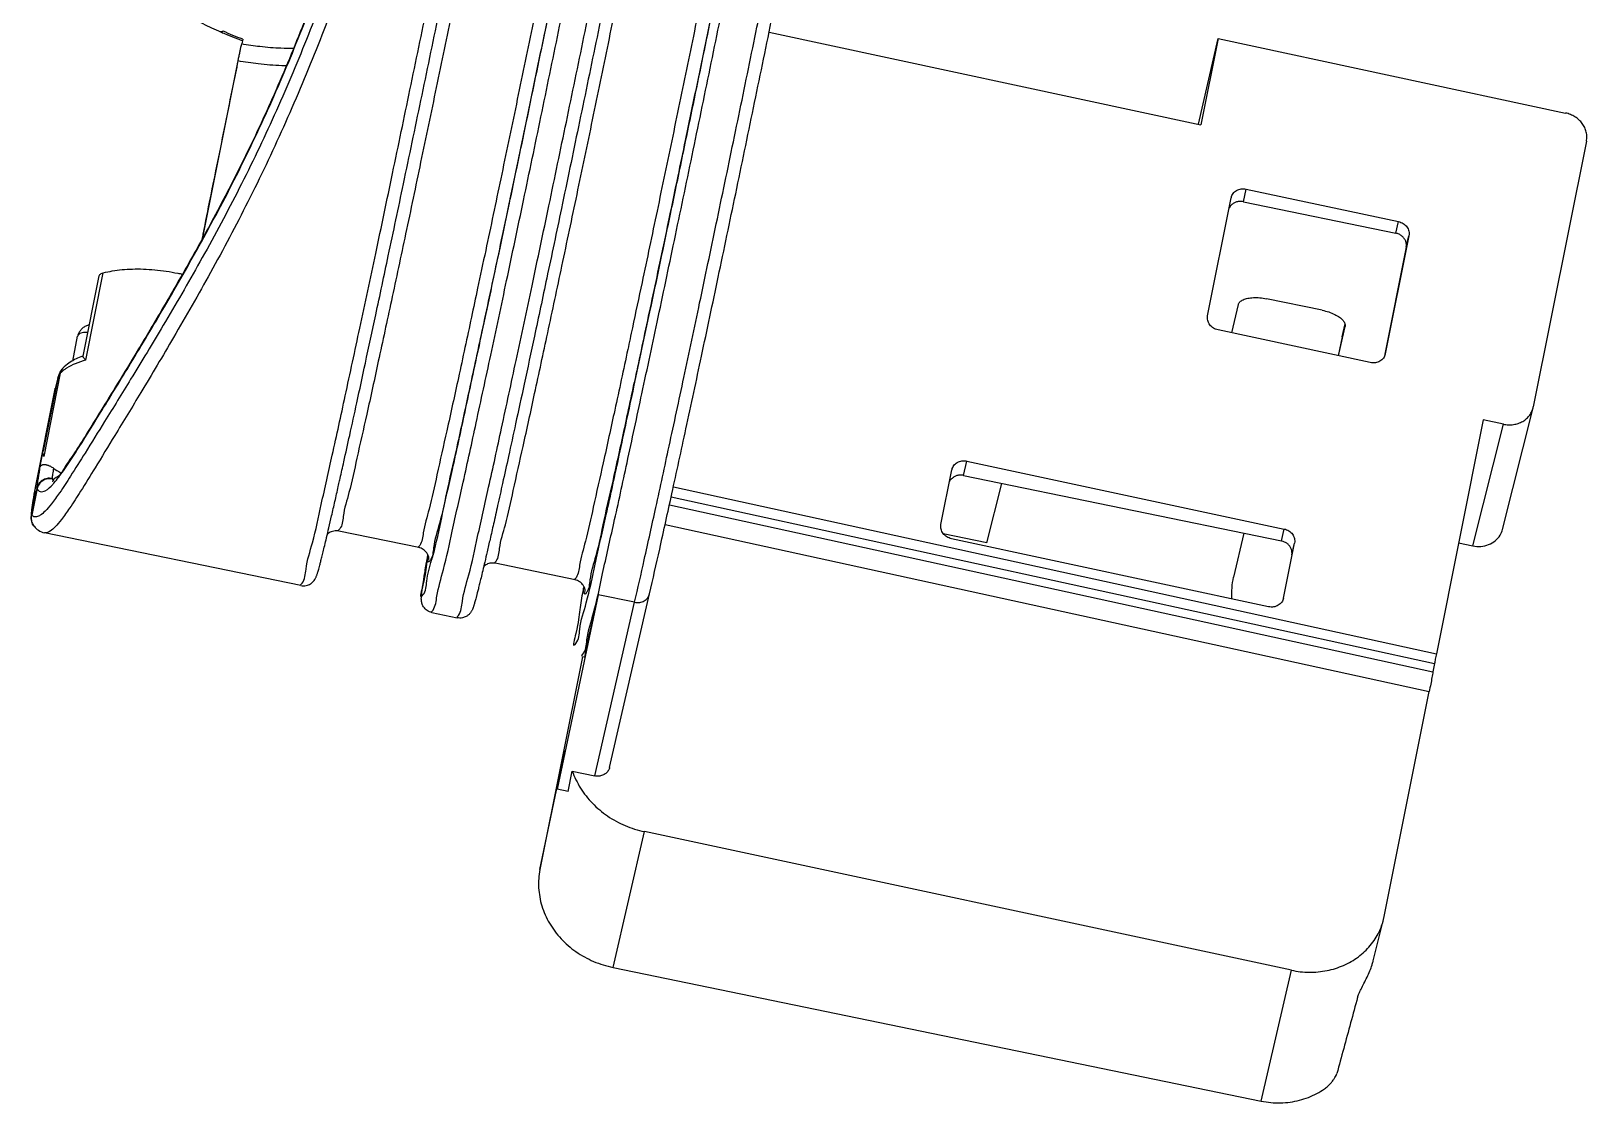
# Model space of a CAD drawing. Header units: inches. Extents: x 179987 to 181505, y -56815 to -55741.
# Drawn here: x 181112.14 to 181145.53, y -56687.43 to -56664.43 of the extents above; entities that cross this region are included whole.
import ezdxf

# ---------------------------------------------------------------- set-up
doc = ezdxf.new("R2010")
doc.units = ezdxf.units.IN
doc.header["$LTSCALE"] = 2
doc.header["$MEASUREMENT"] = 0
doc.layers.get('0').update_dxf_attribs({"linetype": 'CONTINUOUS'})

msp = doc.modelspace()

# ---------------------------------------------------------------- linework, layer by layer
for p, q in [((181116.682, -56664.601), (181116.659, -56664.703)), ((181127.976, -56664.454), (181137.242, -56666.44)), ((181137.19, -56666.428), (181137.613, -56664.587)), ((181137.613, -56664.587), (181137.242, -56666.44)), ((181137.613, -56664.587), (181145.07, -56666.186)), ((181115.824, -56668.859), (181116.582, -56665.068)), ((181145.517, -56666.79), (181144.377, -56672.492)), ((181138.154, -56668.09), (181138.216, -56667.817)), ((181138.216, -56667.817), (181141.484, -56668.517)), ((181137.388, -56670.539), (181137.895, -56668.003)), ((181137.895, -56668.003), (181137.897, -56667.997)), ((181138.154, -56668.09), (181141.427, -56668.765)), ((181141.427, -56668.765), (181141.484, -56668.517)), ((181141.707, -56668.82), (181141.2, -56671.356)), ((181141.651, -56669.065), (181141.707, -56668.82)), ((181141.651, -56669.065), (181141.192, -56671.361)), ((181113.315, -56671.49), (181113.689, -56669.616)), ((181113.254, -56671.403), (181113.6, -56669.679)), ((181139.849, -56670.418), (181138.649, -56670.171)), ((181137.908, -56670.905), (181138.048, -56670.298)), ((181113.365, -56670.739), (181113.364, -56670.739)), ((181140.879, -56671.541), (181137.612, -56670.841)), ((181140.195, -56671.395), (181140.339, -56670.77)), ((181140.273, -56670.986), (181140.336, -56670.711)), ((181140.34, -56670.767), (181140.339, -56670.77)), ((181113.033, -56671.509), (181113.139, -56670.974)), ((181140.273, -56670.986), (181140.191, -56671.394)), ((181141.2, -56671.356), (181141.199, -56671.362)), ((181141.199, -56671.362), (181141.2, -56671.356)), ((181112.711, -56671.872), (181112.398, -56673.44)), ((181112.767, -56671.77), (181112.41, -56673.557)), ((181112.713, -56671.865), (181112.658, -56672.101)), ((181112.711, -56671.872), (181112.713, -56671.865)), ((181112.823, -56671.664), (181112.823, -56671.663)), ((181112.234, -56674.221), (181112.658, -56672.101)), ((181112.656, -56672.107), (181112.659, -56672.093)), ((181143.716, -56675.12), (181144.373, -56672.513)), ((181144.373, -56672.513), (181144.377, -56672.492)), ((181143.3, -56672.77), (181142.297, -56677.788)), ((181143.078, -56675.474), (181143.735, -56672.863)), ((181143.735, -56672.863), (181143.3, -56672.77)), ((181112.322, -56673.826), (181112.39, -56673.487)), ((181131.666, -56675.018), (181131.902, -56673.839)), ((181131.902, -56673.839), (181131.903, -56673.833)), ((181132.152, -56673.963), (181132.223, -56673.654)), ((181132.152, -56673.963), (181138.971, -56675.368)), ((181132.223, -56673.654), (181139.03, -56675.112)), ((181112.261, -56674.244), (181112.147, -56674.818)), ((181112.267, -56674.243), (181112.153, -56674.814)), ((181112.234, -56674.218), (181112.232, -56674.23)), ((181112.232, -56674.23), (181112.234, -56674.221)), ((181112.234, -56674.221), (181112.234, -56674.218)), ((181125.923, -56674.208), (181142.297, -56677.788)), ((181132.653, -56675.405), (181132.973, -56674.132)), ((181125.838, -56674.596), (181142.224, -56678.178)), ((181125.877, -56674.418), (181142.256, -56677.999)), ((181112.141, -56674.862), (181112.147, -56674.818)), ((181112.141, -56674.864), (181112.141, -56674.862)), ((181112.21, -56675.061), (181112.209, -56675.06)), ((181117.931, -56676.326), (181112.428, -56675.192)), ((181120.459, -56675.51), (181118.741, -56675.156)), ((181125.745, -56675.016), (181142.143, -56678.601)), ((181132.653, -56675.405), (181131.716, -56675.212)), ((181138.164, -56675.202), (181137.946, -56676.148)), ((181138.971, -56675.368), (181139.03, -56675.112)), ((181138.696, -56676.779), (181131.89, -56675.32)), ((181139.017, -56676.594), (181139.253, -56675.414)), ((181139.195, -56675.668), (181139.253, -56675.414)), ((181142.772, -56675.411), (181143.078, -56675.474)), ((181123.814, -56676.202), (181122.096, -56675.848)), ((181139.195, -56675.668), (181139.009, -56676.598)), ((181124.307, -56676.523), (181123.43, -56680.696)), ((181125.092, -56676.684), (181124.307, -56676.523)), ((181124.554, -56680.229), (181125.412, -56676.503)), ((181139.017, -56676.594), (181139.016, -56676.6)), ((181139.016, -56676.6), (181139.017, -56676.594)), ((181120.741, -56676.905), (181121.286, -56677.017)), ((181124.234, -56680.408), (181125.092, -56676.684)), ((181123.972, -56677.855), (181123.06, -56682.42)), ((181124.013, -56677.863), (181123.958, -56677.852)), ((181142.256, -56677.999), (181142.224, -56678.178)), ((181141.178, -56683.428), (181142.143, -56678.601)), ((181123.06, -56682.42), (181123.596, -56679.867)), ((181123.664, -56680.744), (181123.754, -56680.306)), ((181123.754, -56680.306), (181124.234, -56680.408)), ((181123.664, -56680.744), (181123.43, -56680.696)), ((181124.628, -56684.52), (181125.301, -56681.606)), ((181139.186, -56684.579), (181125.301, -56681.606)), ((181140.942, -56684.377), (181141.163, -56683.493)), ((181141.163, -56683.494), (181141.178, -56683.428)), ((181124.628, -56684.52), (181138.539, -56687.386)), ((181138.539, -56687.386), (181139.186, -56684.579))]:
    msp.add_line(p, q)
for points, start_tangent, end_tangent in [([(181112.628, -56674.127), (181112.835, -56673.862), (181113.172, -56673.35), (181113.657, -56672.57), (181114.275, -56671.56), (181115, -56670.344), (181115.794, -56668.951), (181116.595, -56667.431), (181117.35, -56665.829), (181118.038, -56664.168), (181118.646, -56662.491), (181119.16, -56660.838), (181119.571, -56659.247), (181119.873, -56657.737), (181120.061, -56656.335), (181120.131, -56655.061), (181120.08, -56653.95), (181119.907, -56653.035), (181119.61, -56652.342), (181119.203, -56651.895)], (0.650444, 0.759554), (-0.826261, 0.563288)), ([(181119.03, -56652.1), (181119.256, -56652.189), (181119.616, -56652.569), (181119.889, -56653.204), (181120.052, -56654.059), (181120.102, -56655.12), (181120.036, -56656.363), (181119.85, -56657.767), (181119.541, -56659.311), (181119.114, -56660.951), (181118.589, -56662.62), (181117.992, -56664.252), (181117.355, -56665.786), (181116.7, -56667.188), (181116.056, -56668.44), (181115.448, -56669.538), (181114.9, -56670.486), (181114.417, -56671.298), (181113.996, -56671.991), (181113.635, -56672.579), (181113.329, -56673.073), (181113.073, -56673.477), (181112.864, -56673.787), (181112.703, -56673.996)], (0.980065, -0.198677), (-0.836776, -0.547545)), ([(181125.412, -56676.503), (181125.629, -56675.543), (181125.891, -56674.354), (181126.193, -56672.964), (181126.527, -56671.403), (181126.885, -56669.709), (181127.26, -56667.918), (181127.643, -56666.073), (181128.025, -56664.215), (181128.397, -56662.39), (181128.726, -56660.762), (181128.995, -56659.416), (181129.215, -56658.306), (181129.394, -56657.393), (181129.54, -56656.641), (181129.659, -56656.023), (181129.756, -56655.514), (181129.834, -56655.095), (181129.898, -56654.75), (181129.95, -56654.466), (181129.992, -56654.232), (181130.026, -56654.04), (181130.053, -56653.881), (181130.075, -56653.751), (181130.092, -56653.644), (181130.106, -56653.556), (181130.117, -56653.483), (181130.125, -56653.424), (181130.132, -56653.376), (181130.137, -56653.335), (181130.14, -56653.302), (181130.143, -56653.274), (181130.145, -56653.249), (181130.146, -56653.226), (181130.146, -56653.203), (181130.144, -56653.176), (181130.139, -56653.14), (181130.122, -56653.086), (181130.09, -56653.029), (181130.023, -56652.964), (181129.919, -56652.92)], (0.224443, 0.974487), (-0.979425, 0.201806)), ([(181120.258, -56658.247), (181119.9, -56659.818), (181119.441, -56661.456), (181118.89, -56663.136), (181118.257, -56664.827), (181117.554, -56666.49), (181116.791, -56668.092), (181115.988, -56669.611), (181115.197, -56671), (181114.495, -56672.184), (181113.935, -56673.107), (181113.514, -56673.797), (181113.201, -56674.303), (181112.967, -56674.663), (181112.789, -56674.91), (181112.654, -56675.067), (181112.55, -56675.156), (181112.471, -56675.192), (181112.428, -56675.192)], (-0.196051, -0.980594), (-0.981875, 0.189531)), ([(181119.981, -56658.276), (181119.63, -56659.812), (181119.179, -56661.413), (181118.635, -56663.056), (181118.009, -56664.708), (181117.314, -56666.332), (181116.559, -56667.897), (181115.762, -56669.381), (181114.975, -56670.741), (181114.276, -56671.9), (181113.718, -56672.805), (181113.297, -56673.482), (181112.985, -56673.979), (181112.752, -56674.333), (181112.575, -56674.575), (181112.44, -56674.73), (181112.337, -56674.817), (181112.258, -56674.852)], (-0.196049, -0.980594), (-0.983949, -0.178452)), ([(181117.922, -56676.308), (181117.927, -56676.305), (181117.956, -56676.276), (181118.04, -56675.973), (181118.178, -56675.405), (181118.368, -56674.583), (181118.604, -56673.525), (181118.881, -56672.256), (181119.194, -56670.803), (181119.536, -56669.2), (181119.897, -56667.482), (181120.271, -56665.688), (181120.65, -56663.857), (181121.024, -56662.029), (181121.386, -56660.247), (181121.728, -56658.55)], (0.885507, 0.464627), (0.19603, 0.980598)), ([(181122.141, -56659.237), (181121.834, -56660.764), (181121.509, -56662.364), (181121.173, -56664.001), (181120.835, -56665.638), (181120.5, -56667.243), (181120.177, -56668.78), (181119.871, -56670.214), (181119.591, -56671.514), (181119.343, -56672.649), (181119.132, -56673.595), (181118.962, -56674.331), (181118.838, -56674.84), (181118.763, -56675.111), (181118.737, -56675.138), (181118.733, -56675.141)], (-0.19603, -0.980598), (-0.882655, -0.470022)), ([(181120.731, -56676.887), (181120.737, -56676.884), (181120.765, -56676.854), (181120.849, -56676.552), (181120.988, -56675.984), (181121.177, -56675.161), (181121.413, -56674.104), (181121.691, -56672.835), (181122.004, -56671.382), (181122.345, -56669.779), (181122.707, -56668.061), (181123.081, -56666.267), (181123.459, -56664.436), (181123.834, -56662.608), (181124.196, -56660.826), (181124.537, -56659.129)], (0.885464, 0.464708), (0.19603, 0.980598)), ([(181120.736, -56675.777), (181120.766, -56675.675), (181120.951, -56674.871), (181121.182, -56673.837), (181121.453, -56672.596), (181121.759, -56671.175), (181122.093, -56669.608), (181122.446, -56667.928), (181122.812, -56666.174), (181123.183, -56664.383), (181123.549, -56662.596), (181123.902, -56660.854), (181124.236, -56659.195)], (0.282674, 0.959216), (0.19603, 0.980598)), ([(181121.277, -56676.999), (181121.282, -56676.996), (181121.311, -56676.967), (181121.395, -56676.664), (181121.533, -56676.096), (181121.723, -56675.274), (181121.959, -56674.216), (181122.236, -56672.947), (181122.549, -56671.494), (181122.89, -56669.891), (181123.252, -56668.174), (181123.626, -56666.38), (181124.005, -56664.548), (181124.379, -56662.721), (181124.741, -56660.939), (181125.082, -56659.241)], (0.885506, 0.464629), (0.19603, 0.980598)), ([(181124.16, -56659.525), (181123.845, -56661.089), (181123.513, -56662.729), (181123.169, -56664.406), (181122.822, -56666.085), (181122.479, -56667.73), (181122.147, -56669.304), (181121.834, -56670.774), (181121.547, -56672.106), (181121.293, -56673.27), (181121.076, -56674.24), (181120.903, -56674.994), (181120.776, -56675.515), (181120.711, -56675.775)], (-0.19603, -0.980598), (-0.560034, -0.828469)), ([(181123.859, -56659.591), (181123.552, -56661.118), (181123.227, -56662.718), (181122.892, -56664.355), (181122.553, -56665.993), (181122.218, -56667.597), (181121.895, -56669.134), (181121.722, -56669.947)], (-0.19603, -0.980598), (-0.208243, -0.978077)), ([(181125.327, -56659.418), (181124.99, -56661.098), (181124.632, -56662.861), (181124.261, -56664.67), (181123.886, -56666.481), (181123.521, -56668.232), (181123.205, -56669.733), (181122.941, -56670.976), (181122.721, -56672.004), (181122.537, -56672.853), (181122.385, -56673.553), (181122.257, -56674.132), (181122.151, -56674.609), (181122.063, -56675.004), (181121.989, -56675.33), (181121.927, -56675.6), (181121.875, -56675.824), (181121.832, -56676.003)], (-0.19603, -0.980598), (-0.231133, -0.972922)), ([(181118.772, -56674.025), (181118.851, -56673.672), (181118.977, -56673.102), (181119.129, -56672.406), (181119.313, -56671.556), (181119.536, -56670.517), (181119.806, -56669.249), (181120.131, -56667.707), (181120.505, -56665.919), (181120.886, -56664.077), (181121.263, -56662.235), (181121.629, -56660.437), (181121.765, -56659.759)], (0.218461, 0.975846), (0.197326, 0.980338)), ([(181122.088, -56675.832), (181122.092, -56675.829), (181122.118, -56675.802), (181122.193, -56675.531), (181122.317, -56675.022), (181122.487, -56674.287), (181122.698, -56673.341), (181122.946, -56672.205), (181123.226, -56670.905), (181123.531, -56669.471), (181123.855, -56667.935), (181124.19, -56666.33), (181124.528, -56664.692), (181124.864, -56663.056), (181125.189, -56661.456), (181125.496, -56659.928)], (0.882736, 0.469869), (0.19603, 0.980598)), ([(181123.982, -56677.8), (181124.069, -56677.491), (181124.21, -56676.91), (181124.404, -56676.07), (181124.645, -56674.989), (181124.929, -56673.692), (181125.248, -56672.208), (181125.597, -56670.569), (181125.967, -56668.814), (181126.349, -56666.981), (181126.736, -56665.11), (181127.119, -56663.242), (181127.489, -56661.419), (181127.838, -56659.681)], (0.628875, 0.777506), (0.19603, 0.980598)), ([(181125.092, -56676.684), (181125.298, -56675.772), (181125.547, -56674.647), (181125.832, -56673.335), (181126.148, -56671.863), (181126.487, -56670.262), (181126.844, -56668.564), (181127.211, -56666.803), (181127.58, -56665.013), (181127.945, -56663.233), (181128.297, -56661.498), (181128.629, -56659.844)], (0.224443, 0.974487), (0.19603, 0.980598)), ([(181126.031, -56667.544), (181126.161, -56666.915), (181126.542, -56665.072), (181126.919, -56663.233), (181127.284, -56661.438), (181127.628, -56659.727)], (0.203917, 0.978988), (0.19603, 0.980598)), ([(181127.515, -56660.216), (181127.2, -56661.781), (181126.867, -56663.421), (181126.524, -56665.098), (181126.177, -56666.776), (181126.018, -56667.541)], (-0.19603, -0.980598), (-0.204134, -0.978943)), ([(181127.214, -56660.282), (181126.907, -56661.81), (181126.582, -56663.41), (181126.247, -56665.046), (181125.908, -56666.684), (181125.573, -56668.289), (181125.25, -56669.825), (181125.043, -56670.797)], (-0.19603, -0.980598), (-0.208558, -0.97801)), ([(181114.868, -56663.606), (181114.99, -56663.721), (181115.374, -56664.008), (181115.826, -56664.268), (181116.207, -56664.443)], (0.702241, -0.711939), (0.924695, -0.380709)), ([(181116.206, -56664.442), (181116.248, -56664.462)], (0.90751, -0.42003), (0.911152, -0.41207)), ([(181116.263, -56664.43), (181116.216, -56664.445), (181116.207, -56664.442)], (-0.894013, -0.448041), (-0.892782, 0.450489)), ([(181116.248, -56664.462), (181116.355, -56664.509)], (0.911152, -0.41207), (0.920118, -0.391641)), ([(181116.682, -56664.601), (181116.472, -56664.521), (181116.264, -56664.43)], (-0.94367, 0.330887), (-0.907589, 0.419861)), ([(181116.355, -56664.509), (181116.573, -56664.595)], (0.920118, -0.391641), (0.937576, -0.347781)), ([(181116.573, -56664.595), (181116.674, -56664.632)], (0.937576, -0.347781), (0.945372, -0.325993)), ([(181116.582, -56665.068), (181116.598, -56664.987), (181116.616, -56664.902), (181116.633, -56664.821), (181116.647, -56664.753), (181116.659, -56664.703)], (0.19603, 0.980598), (0.224443, 0.974487)), ([(181117.767, -56664.799), (181117.502, -56664.797), (181117.051, -56664.762), (181116.658, -56664.704)], (-0.999762, -0.021832), (-0.983317, 0.181899)), ([(181116.579, -56665.067), (181116.47, -56665.601), (181116.14, -56667.229), (181115.828, -56668.782), (181115.807, -56668.89)], (-0.200144, -0.979767), (-0.195887, -0.980626)), ([(181117.611, -56665.174), (181117.518, -56665.172), (181117.016, -56665.133), (181116.582, -56665.068)], (-0.999864, 0.0165), (-0.983359, 0.181675)), ([(181145.517, -56666.79), (181145.526, -56666.693), (181145.513, -56666.595), (181145.48, -56666.5), (181145.427, -56666.411), (181145.356, -56666.333), (181145.271, -56666.268), (181145.175, -56666.218), (181145.07, -56666.186)], (0.19603, 0.980598), (-0.97778, 0.209633)), ([(181123.979, -56676.445), (181123.915, -56676.839), (181123.83, -56677.354), (181123.802, -56677.6), (181123.83, -56677.571), (181123.915, -56677.266), (181124.055, -56676.694), (181124.245, -56675.867), (181124.483, -56674.803), (181124.762, -56673.525), (181125.077, -56672.063), (181125.421, -56670.449), (181125.785, -56668.721), (181126.031, -56667.544)], (-0.186604, -0.982435), (0.203917, 0.978988)), ([(181126.018, -56667.541), (181125.834, -56668.421), (181125.502, -56669.996), (181125.189, -56671.466), (181124.902, -56672.798), (181124.648, -56673.961), (181124.431, -56674.931), (181124.258, -56675.685), (181124.131, -56676.206), (181124.066, -56676.466)], (-0.204134, -0.978943), (-0.560034, -0.828469)), ([(181137.897, -56667.997), (181137.91, -56667.956), (181137.935, -56667.914), (181137.968, -56667.877), (181138.01, -56667.848), (181138.057, -56667.826), (181138.109, -56667.814), (181138.162, -56667.811), (181138.216, -56667.817)], (0.224942, 0.974372), (0.977809, -0.2095)), ([(181138.154, -56668.09), (181138.082, -56668.084), (181138.01, -56668.095), (181137.947, -56668.122), (181137.893, -56668.163), (181137.854, -56668.217), (181137.85, -56668.224)], (-0.979425, 0.201806), (-0.438339, -0.89881)), ([(181141.484, -56668.517), (181141.536, -56668.534), (181141.584, -56668.558), (181141.627, -56668.591), (181141.662, -56668.63), (181141.688, -56668.674), (181141.705, -56668.722), (181141.711, -56668.771), (181141.707, -56668.82)], (0.977809, -0.2095), (-0.19603, -0.980598)), ([(181141.651, -56669.065), (181141.654, -56669), (181141.638, -56668.935), (181141.605, -56668.876), (181141.557, -56668.826), (181141.495, -56668.788), (181141.427, -56668.765)], (0.19603, 0.980598), (-0.979425, 0.201806)), ([(181113.647, -56669.632), (181113.689, -56669.616)], (0.890531, 0.454922), (0.966396, 0.257057)), ([(181113.689, -56669.616), (181113.882, -56669.574), (181114.091, -56669.546), (181114.315, -56669.533), (181114.55, -56669.534), (181114.793, -56669.55), (181115.04, -56669.58), (181115.287, -56669.624)], (0.966396, 0.257057), (0.979425, -0.201806)), ([(181113.6, -56669.679), (181113.617, -56669.653), (181113.647, -56669.632)], (0.335235, 0.942135), (0.890531, 0.454922)), ([(181115.287, -56669.624), (181115.388, -56669.641)], (0.98779, -0.155789), (0.984113, -0.177545)), ([(181121.722, -56669.947), (181121.59, -56670.568), (181121.31, -56671.868), (181121.061, -56673.003), (181120.85, -56673.949), (181120.681, -56674.685), (181120.557, -56675.194), (181120.481, -56675.465), (181120.456, -56675.492), (181120.451, -56675.495)], (-0.208243, -0.978077), (-0.882736, -0.469869)), ([(181138.048, -56670.298), (181138.081, -56670.24), (181138.149, -56670.193), (181138.247, -56670.161), (181138.369, -56670.147), (181138.507, -56670.15), (181138.649, -56670.171)], (0.224941, 0.974372), (0.979425, -0.201806)), ([(181137.612, -56670.841), (181137.56, -56670.825), (181137.511, -56670.8), (181137.469, -56670.768), (181137.434, -56670.728), (181137.407, -56670.684), (181137.39, -56670.637), (181137.384, -56670.588), (181137.388, -56670.539)], (-0.977809, 0.2095), (0.19603, 0.980598)), ([(181139.849, -56670.418), (181139.988, -56670.455), (181140.115, -56670.506), (181140.219, -56670.568), (181140.294, -56670.635), (181140.335, -56670.705), (181140.34, -56670.767)], (0.979425, -0.201806), (-0.192603, -0.981277)), ([(181113.365, -56670.739), (181113.33, -56670.75), (181113.261, -56670.79), (181113.204, -56670.845), (181113.165, -56670.903), (181113.142, -56670.963), (181113.14, -56670.974)], (-0.972031, -0.234852), (-0.195878, -0.980628)), ([(181113.356, -56670.895), (181113.292, -56670.895), (181113.234, -56670.904), (181113.188, -56670.92), (181113.156, -56670.943), (181113.14, -56670.972), (181113.14, -56670.974)], (-0.998199, 0.05999), (-0.199099, -0.979979)), ([(181113.387, -56670.734), (181113.373, -56670.737), (181113.364, -56670.739)], (-0.987378, -0.158381), (-0.971817, -0.235735)), ([(181113.371, -56670.738), (181113.364, -56670.738)], (-0.995347, -0.096356), (-0.983246, -0.182281)), ([(181113.374, -56670.737), (181113.371, -56670.738)], (-0.998895, -0.047004), (-0.995347, -0.096356)), ([(181113.387, -56670.738), (181113.374, -56670.737)], (-0.991342, 0.131303), (-0.998895, -0.047004)), ([(181125.043, -56670.797), (181124.945, -56671.26), (181124.665, -56672.559), (181124.416, -56673.695), (181124.205, -56674.641), (181124.036, -56675.376), (181123.912, -56675.885), (181123.836, -56676.156), (181123.811, -56676.183), (181123.806, -56676.186)], (-0.208558, -0.97801), (-0.882736, -0.469869)), ([(181113.204, -56671.417), (181112.952, -56671.552), (181112.823, -56671.663)], (-0.927343, -0.374213), (-0.685551, -0.728025)), ([(181113.315, -56671.49), (181113.087, -56671.565), (181112.903, -56671.659)], (-0.967393, -0.253279), (-0.840895, -0.541199)), ([(181113.255, -56671.397), (181113.204, -56671.417)], (-0.939363, -0.342924), (-0.927343, -0.374213)), ([(181113.315, -56671.49), (181113.271, -56671.438), (181113.255, -56671.407), (181113.256, -56671.403)], (-0.682864, 0.730545), (0.459336, 0.888262)), ([(181141.127, -56671.481), (181141.086, -56671.511), (181141.039, -56671.533), (181140.987, -56671.545), (181140.933, -56671.548), (181140.879, -56671.541)], (-0.748047, -0.663645), (-0.977809, 0.2095)), ([(181141.199, -56671.362), (181141.185, -56671.402), (181141.161, -56671.445), (181141.127, -56671.481)], (-0.224942, -0.974372), (-0.748047, -0.663645)), ([(181112.713, -56671.865), (181112.711, -56671.872)], (-0.263858, -0.964561), (-0.226836, -0.973933)), ([(181112.742, -56671.781), (181112.713, -56671.865)], (-0.426391, -0.904539), (-0.228529, -0.973537)), ([(181112.72, -56671.845), (181112.719, -56671.845), (181112.713, -56671.865)], (-0.365634, -0.930759), (-0.263858, -0.964561)), ([(181112.767, -56671.77), (181112.748, -56671.795), (181112.732, -56671.82), (181112.72, -56671.845)], (-0.677733, -0.735308), (-0.365634, -0.930759)), ([(181112.823, -56671.664), (181112.799, -56671.69), (181112.742, -56671.781)], (-0.684393, -0.729113), (-0.426391, -0.904539)), ([(181112.767, -56671.77), (181112.805, -56671.685), (181112.823, -56671.664)], (0.206383, 0.978471), (0.684502, 0.729011)), ([(181112.85, -56671.697), (181112.767, -56671.77)], (-0.795964, -0.605345), (-0.681064, -0.732224)), ([(181112.903, -56671.659), (181112.85, -56671.697)], (-0.840895, -0.541199), (-0.795964, -0.605345)), ([(181112.658, -56672.101), (181112.656, -56672.107)], (-0.210348, -0.977627), (-0.19609, -0.980586)), ([(181112.659, -56672.093), (181112.658, -56672.101)], (-0.227738, -0.973722), (-0.210348, -0.977627)), ([(181143.735, -56672.863), (181143.844, -56672.876), (181143.951, -56672.87), (181144.054, -56672.845), (181144.149, -56672.802), (181144.231, -56672.743), (181144.299, -56672.67), (181144.348, -56672.585), (181144.373, -56672.513)], (0.977837, -0.209367), (0.244749, 0.969587)), ([(181112.39, -56673.487), (181112.398, -56673.44)], (-0.27559, -0.961275), (0.205447, 0.978668)), ([(181112.395, -56673.489), (181112.399, -56673.522), (181112.41, -56673.557)], (0.054464, -0.998516), (0.367434, -0.93005)), ([(181112.322, -56673.826), (181112.281, -56674.085), (181112.262, -56674.234)], (-0.16301, -0.986624), (-0.094066, -0.995566)), ([(181112.322, -56673.826), (181112.327, -56673.803), (181112.335, -56673.781), (181112.343, -56673.765), (181112.351, -56673.754), (181112.359, -56673.746), (181112.369, -56673.739), (181112.379, -56673.735), (181112.389, -56673.731), (181112.401, -56673.729), (181112.414, -56673.728), (181112.429, -56673.728), (181112.445, -56673.729), (181112.462, -56673.732), (181112.481, -56673.737), (181112.503, -56673.744), (181112.528, -56673.753), (181112.555, -56673.766), (181112.586, -56673.783), (181112.62, -56673.806)], (0.19603, 0.980598), (0.806717, -0.590938)), ([(181112.62, -56673.806), (181112.601, -56673.938), (181112.59, -56674.029)], (-0.151041, -0.988528), (-0.087588, -0.996157)), ([(181112.62, -56673.806), (181112.775, -56673.903)], (0.806717, -0.590938), (0.882351, -0.470592)), ([(181132.152, -56673.963), (181132.08, -56673.956), (181132.008, -56673.967), (181131.945, -56673.994), (181131.891, -56674.036), (181131.852, -56674.089), (181131.852, -56674.09)], (-0.979425, 0.201806), (-0.465086, -0.885265)), ([(181131.903, -56673.833), (181131.917, -56673.793), (181131.941, -56673.75), (181131.975, -56673.713), (181132.016, -56673.684), (181132.064, -56673.662), (181132.115, -56673.65), (181132.169, -56673.647), (181132.223, -56673.654)], (0.224942, 0.974372), (0.977809, -0.2095)), ([(181112.147, -56674.818), (181112.159, -56674.701), (181112.188, -56674.502), (181112.232, -56674.23)], (0.041839, 0.999124), (0.167318, 0.985903)), ([(181112.23, -56674.239), (181112.182, -56674.536), (181112.153, -56674.735)], (-0.167286, -0.985908), (-0.127429, -0.991848)), ([(181112.231, -56674.237), (181112.23, -56674.239)], (-0.16734, -0.985899), (-0.167286, -0.985908)), ([(181112.232, -56674.23), (181112.231, -56674.237)], (-0.167502, -0.985872), (-0.16734, -0.985899)), ([(181112.232, -56674.23), (181112.234, -56674.221)], (0.167318, 0.985903), (0.167502, 0.985872)), ([(181112.59, -56674.029), (181112.482, -56674.028), (181112.381, -56674.069), (181112.304, -56674.145), (181112.261, -56674.244)], (-0.979425, 0.201806), (-0.202959, -0.979187)), ([(181112.262, -56674.234), (181112.261, -56674.244)], (-0.094066, -0.995566), (-0.087588, -0.996157)), ([(181112.263, -56674.243), (181112.267, -56674.243)], (0.963385, 0.268122), (0.994937, 0.100497)), ([(181112.592, -56674.038), (181112.487, -56674.037), (181112.389, -56674.076), (181112.312, -56674.148), (181112.267, -56674.243)], (-0.980747, 0.19528), (-0.245573, -0.969378)), ([(181112.267, -56674.243), (181112.337, -56674.308), (181112.444, -56674.291), (181112.603, -56674.157)], (0.496533, -0.868018), (0.660287, 0.751013)), ([(181112.59, -56674.029), (181112.591, -56674.033), (181112.592, -56674.038)], (-0.087631, -0.996153), (0.501755, -0.86501)), ([(181112.592, -56674.038), (181112.62, -56674.074)], (0.503913, -0.863755), (0.701255, -0.712911)), ([(181112.618, -56674.052), (181112.601, -56674.099), (181112.601, -56674.101)], (-0.712671, -0.701498), (0.237696, -0.97134)), ([(181112.603, -56674.157), (181112.628, -56674.127)], (0.660287, 0.751013), (0.650444, 0.759554)), ([(181112.703, -56673.996), (181112.619, -56674.051)], (-0.836776, -0.547545), (-0.721786, -0.692116)), ([(181112.62, -56674.074), (181112.623, -56674.077)], (0.701255, -0.712911), (0.719163, -0.694841)), ([(181118.481, -56675.295), (181118.531, -56675.086), (181118.59, -56674.831), (181118.661, -56674.519), (181118.733, -56674.201)], (0.230804, 0.973), (0.219435, 0.975627)), ([(181118.733, -56674.201), (181118.747, -56674.138)], (0.219435, 0.975627), (0.219075, 0.975708)), ([(181118.747, -56674.138), (181118.772, -56674.025)], (0.219075, 0.975708), (0.218461, 0.975846)), ([(181112.141, -56674.864), (181112.146, -56674.927), (181112.177, -56675.013), (181112.209, -56675.06)], (-0.036189, -0.999345), (0.645257, -0.763966)), ([(181112.144, -56674.817), (181112.141, -56674.862)], (-0.086364, -0.996264), (-0.041839, -0.999124)), ([(181112.145, -56674.813), (181112.144, -56674.817)], (-0.089804, -0.995959), (-0.086364, -0.996264)), ([(181112.209, -56675.06), (181112.187, -56675.029), (181112.148, -56674.925), (181112.145, -56674.864)], (-0.645653, 0.763631), (0.063729, 0.997967)), ([(181112.153, -56674.735), (181112.145, -56674.813)], (-0.127429, -0.991848), (-0.089804, -0.995959)), ([(181112.145, -56674.864), (181112.153, -56674.814)], (0.063729, 0.997967), (0.243223, 0.969971)), ([(181112.153, -56674.814), (181112.149, -56674.816), (181112.147, -56674.818)], (-0.946998, -0.32124), (-0.438241, -0.898857)), ([(181112.166, -56674.828), (181112.153, -56674.814)], (-0.748103, 0.663583), (-0.649423, 0.760427)), ([(181112.258, -56674.852), (181112.198, -56674.848), (181112.167, -56674.829)], (-0.983949, -0.178452), (-0.752338, 0.658778)), ([(181112.21, -56675.061), (181112.298, -56675.139), (181112.428, -56675.192)], (0.649295, -0.760536), (0.979314, -0.202347)), ([(181118.478, -56675.308), (181118.481, -56675.295)], (0.23106, 0.972939), (0.230804, 0.973)), ([(181118.741, -56675.156), (181118.691, -56675.151), (181118.582, -56675.171), (181118.498, -56675.224)], (-0.979248, 0.202665), (-0.721853, -0.692047)), ([(181131.89, -56675.32), (181131.838, -56675.304), (181131.789, -56675.279), (181131.747, -56675.246), (181131.712, -56675.207), (181131.685, -56675.163), (181131.668, -56675.115), (181131.662, -56675.066), (181131.666, -56675.018)], (-0.97778, 0.209633), (0.19603, 0.980598)), ([(181139.03, -56675.112), (181139.082, -56675.128), (181139.13, -56675.153), (181139.173, -56675.186), (181139.208, -56675.225), (181139.234, -56675.269), (181139.251, -56675.316), (181139.257, -56675.365), (181139.253, -56675.414)], (0.977809, -0.2095), (-0.19603, -0.980598)), ([(181143.078, -56675.474), (181143.251, -56675.485), (181143.417, -56675.447), (181143.559, -56675.364), (181143.664, -56675.244), (181143.716, -56675.121)], (0.979425, -0.201806), (0.246229, 0.969212)), ([(181117.931, -56676.326), (181118.046, -56676.326), (181118.134, -56676.291), (181118.196, -56676.24), (181118.229, -56676.197), (181118.245, -56676.167), (181118.256, -56676.143), (181118.265, -56676.12), (181118.274, -56676.096), (181118.283, -56676.068), (181118.293, -56676.035), (181118.305, -56675.995), (181118.319, -56675.946), (181118.336, -56675.885), (181118.355, -56675.81), (181118.379, -56675.718), (181118.407, -56675.604), (181118.441, -56675.465), (181118.478, -56675.308)], (0.979425, -0.201806), (0.23106, 0.972939)), ([(181120.678, -56675.763), (181120.678, -56675.765), (181120.678, -56675.76), (181120.677, -56675.746), (181120.672, -56675.718), (181120.656, -56675.669), (181120.62, -56675.609), (181120.556, -56675.551), (181120.459, -56675.51)], (-0.042223, -0.999108), (-0.979425, 0.201806)), ([(181139.195, -56675.668), (181139.198, -56675.603), (181139.182, -56675.538), (181139.149, -56675.479), (181139.101, -56675.429), (181139.039, -56675.391), (181138.971, -56675.368)], (0.19603, 0.980598), (-0.979425, 0.201806)), ([(181120.63, -56675.814), (181120.548, -56676.316), (181120.52, -56676.555), (181120.548, -56676.527), (181120.63, -56676.231), (181120.736, -56675.777)], (-0.116383, -0.993204), (0.282674, 0.959216)), ([(181120.741, -56676.905), (181120.717, -56676.899), (181120.617, -56676.845), (181120.549, -56676.76), (181120.522, -56676.688), (181120.516, -56676.644), (181120.514, -56676.613), (181120.515, -56676.586), (181120.517, -56676.558), (181120.52, -56676.526), (181120.524, -56676.488), (181120.529, -56676.442), (181120.537, -56676.385), (181120.547, -56676.315), (181120.561, -56676.228), (181120.578, -56676.121), (181120.6, -56675.988), (181120.628, -56675.826), (181120.64, -56675.756)], (-0.979583, 0.201039), (0.172313, 0.985042)), ([(181120.638, -56675.756), (181120.63, -56675.814)], (-0.136015, -0.990707), (-0.116383, -0.993204)), ([(181120.651, -56675.668), (181120.638, -56675.756)], (-0.157, -0.987599), (-0.136015, -0.990707)), ([(181120.64, -56675.756), (181120.656, -56675.668)], (0.172313, 0.985042), (0.17395, 0.984755)), ([(181120.711, -56675.775), (181120.698, -56675.793), (181120.672, -56675.82), (181120.658, -56675.759)], (-0.560034, -0.828469), (0.187255, 0.982311)), ([(181122.096, -56675.848), (181121.982, -56675.848), (181121.896, -56675.883), (181121.851, -56675.917)], (-0.979425, 0.201806), (-0.719709, -0.694276)), ([(181121.831, -56676.008), (181121.795, -56676.161), (181121.764, -56676.287), (181121.738, -56676.392), (181121.716, -56676.478), (181121.698, -56676.549), (181121.682, -56676.608), (181121.669, -56676.656), (181121.657, -56676.697), (181121.647, -56676.73), (181121.639, -56676.758), (181121.631, -56676.782), (181121.624, -56676.803), (181121.616, -56676.822), (181121.609, -56676.84), (181121.599, -56676.86), (181121.587, -56676.883), (181121.567, -56676.912), (181121.527, -56676.954), (181121.475, -56676.99), (181121.395, -56677.018), (181121.286, -56677.017)], (-0.231238, -0.972897), (-0.979425, 0.201806)), ([(181121.832, -56676.003), (181121.831, -56676.008)], (-0.231133, -0.972922), (-0.231238, -0.972897)), ([(181124.033, -56676.454), (181124.033, -56676.456), (181124.033, -56676.452), (181124.032, -56676.438), (181124.027, -56676.409), (181124.011, -56676.361), (181123.975, -56676.3), (181123.911, -56676.242), (181123.814, -56676.202)], (-0.042223, -0.999108), (-0.979425, 0.201806)), ([(181137.91, -56676.613), (181137.911, -56676.372), (181137.946, -56676.148)], (-0.072132, 0.997395), (0.224434, 0.974489)), ([(181123.998, -56676.346), (181123.979, -56676.445)], (-0.191967, -0.981401), (-0.186604, -0.982435)), ([(181124.002, -56676.346), (181123.985, -56676.445)], (-0.178468, -0.983946), (-0.17733, -0.984151)), ([(181124.066, -56676.466), (181124.053, -56676.484), (181124.027, -56676.511), (181124.013, -56676.45)], (-0.560034, -0.828469), (0.187255, 0.982311)), ([(181124.017, -56677.854), (181124.063, -56677.659), (181124.161, -56677.212), (181124.307, -56676.523)], (0.001541, -0.999999), (0.205522, 0.978653)), ([(181125.092, -56676.684), (181125.2, -56676.687), (181125.299, -56676.653), (181125.374, -56676.586), (181125.412, -56676.503)], (0.979425, -0.201806), (0.225465, 0.974251)), ([(181139.016, -56676.6), (181139.003, -56676.64), (181138.978, -56676.683), (181138.944, -56676.719)], (-0.224455, -0.974485), (-0.748055, -0.663636)), ([(181138.944, -56676.719), (181138.903, -56676.749), (181138.856, -56676.771), (181138.804, -56676.783), (181138.75, -56676.786), (181138.696, -56676.779)], (-0.748055, -0.663636), (-0.97778, 0.209633)), ([(181123.948, -56677.834), (181123.953, -56677.83), (181123.982, -56677.8)], (0.884576, 0.466397), (0.628875, 0.777506)), ([(181124.017, -56677.854), (181124.017, -56677.86)], (0.001541, -0.999999), (0.581276, -0.813706)), ([(181142.297, -56677.788), (181142.274, -56677.906), (181142.256, -56677.999)], (-0.19603, -0.980598), (-0.176488, -0.984303)), ([(181142.224, -56678.178), (181142.202, -56678.296), (181142.175, -56678.44), (181142.143, -56678.601)], (-0.176488, -0.984303), (-0.19603, -0.980598)), ([(181123.754, -56680.306), (181123.931, -56680.67), (181124.186, -56680.996), (181124.511, -56681.269), (181124.888, -56681.475), (181125.301, -56681.606)], (0.332008, -0.943276), (0.977837, -0.209367)), ([(181124.554, -56680.229), (181124.526, -56680.295), (181124.474, -56680.355), (181124.403, -56680.396), (181124.321, -56680.414), (181124.234, -56680.408)], (-0.225877, -0.974156), (-0.977809, 0.2095)), ([(181123.06, -56682.42), (181123.032, -56682.809), (181123.101, -56683.199), (181123.264, -56683.57), (181123.512, -56683.902), (181123.833, -56684.18), (181124.212, -56684.39), (181124.628, -56684.52)], (-0.19603, -0.980598), (0.979425, -0.201806)), ([(181139.186, -56684.579), (181139.57, -56684.622), (181139.95, -56684.586), (181140.305, -56684.475), (181140.622, -56684.292), (181140.879, -56684.049), (181141.068, -56683.756), (181141.163, -56683.494)], (0.977837, -0.209367), (0.244114, 0.969747)), ([(181140.605, -56685.16), (181140.633, -56685.085), (181140.681, -56684.984), (181140.743, -56684.862), (181140.809, -56684.729), (181140.869, -56684.592), (181140.916, -56684.465)], (0.26088, 0.965371), (0.308143, 0.95134)), ([(181140.916, -56684.465), (181140.938, -56684.389), (181140.942, -56684.377)], (0.308143, 0.95134), (0.2433, 0.969951)), ([(181140.605, -56685.16), (181140.456, -56685.71), (181140.308, -56686.256), (181140.16, -56686.798)], (-0.26088, -0.965371), (-0.263757, -0.964589)), ([(181139.895, -56687.123), (181139.968, -56687.064), (181140.03, -56687.002), (181140.08, -56686.941), (181140.119, -56686.884), (181140.146, -56686.835), (181140.16, -56686.798)], (0.816634, 0.577156), (0.263757, 0.964589)), ([(181138.539, -56687.386), (181138.745, -56687.417), (181138.953, -56687.424), (181139.158, -56687.408), (181139.358, -56687.369), (181139.549, -56687.308), (181139.729, -56687.225), (181139.895, -56687.123)], (0.979425, -0.201806), (0.816634, 0.577156))]:
    msp.add_spline(points, degree=3, dxfattribs=dict(start_tangent=start_tangent, end_tangent=end_tangent))

doc.saveas('drawing.dxf')
